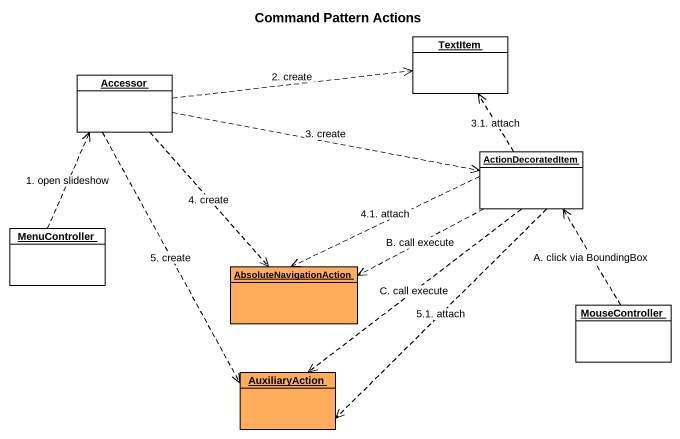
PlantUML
@startuml
title Command Pattern Actions
hide circle
hide empty members
object Accessor
object TextItem
object ActionDecoratedItem
object MenuController
object AbsoluteNavigationAction #FFAD5B
object MouseController
object AuxiliaryAction #FFAD5B
Accessor .right.> TextItem : 2. create
Accessor .right.> ActionDecoratedItem : 3. create
Accessor ..> AbsoluteNavigationAction : 4. create
Accessor ..> AuxiliaryAction : 5. create
ActionDecoratedItem .up.> TextItem : 3.1. attach
ActionDecoratedItem .left.> AbsoluteNavigationAction : 4.1. attach
ActionDecoratedItem .left.> AbsoluteNavigationAction : B. call execute
ActionDecoratedItem ..> AuxiliaryAction : 5.1. attach
ActionDecoratedItem ..> AuxiliaryAction : C. call execute
MenuController .up.> Accessor : 1. open slideshow
MouseController .up.> ActionDecoratedItem : A. click via BoundingBox
@enduml
